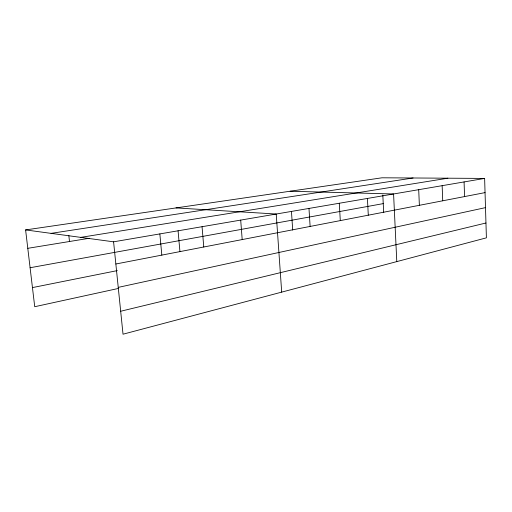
<?xml version="1.0" encoding="UTF-8"?>
<svg xmlns="http://www.w3.org/2000/svg" width="512" height="512" viewBox="0 0 512 512"><rect width="100%" height="100%" fill="white"/><g stroke="black" fill="none" stroke-linecap="round" stroke-linejoin="round"><path stroke-width="0.77" d="M120.672 311.251L485.958 223.002M118.33 288.467L34.726 306.714L25.6 229.92L381.965 177.798L484.627 178.419L486.4 237.837L123.021 334.202L113.587 241.818L25.6 229.92M118.24 287.379L485.498 207.629M32.454 287.59L117.293 270.605M115.853 264L485.05 192.614M30.093 267.738L383.245 203.616M113.587 241.818L484.627 178.419M27.789 248.32L89.203 238.285M80.736 237.376L447.872 178.195M51.059 233.363L413.088 177.984M290.093 191.238L393.581 193.971L396.787 261.6M176.032 207.917L276.218 214.029L281.696 292.122M68.813 235.341L69.491 241.504M159.853 233.914L161.824 255.11M178.074 230.752L179.942 251.68M202.054 226.701L203.77 247.002M240.698 220.096L242.195 239.571M291.462 211.565L292.704 230.08M308.979 208.429L310.125 226.438M339.29 203.251L340.294 220.608M367.411 198.445L368.294 215.194M382.816 195.027L383.693 212.685M418.707 189.683L419.373 205.312M442.15 185.677L442.726 200.8M464.077 181.926L464.57 196.576"/></g></svg>
